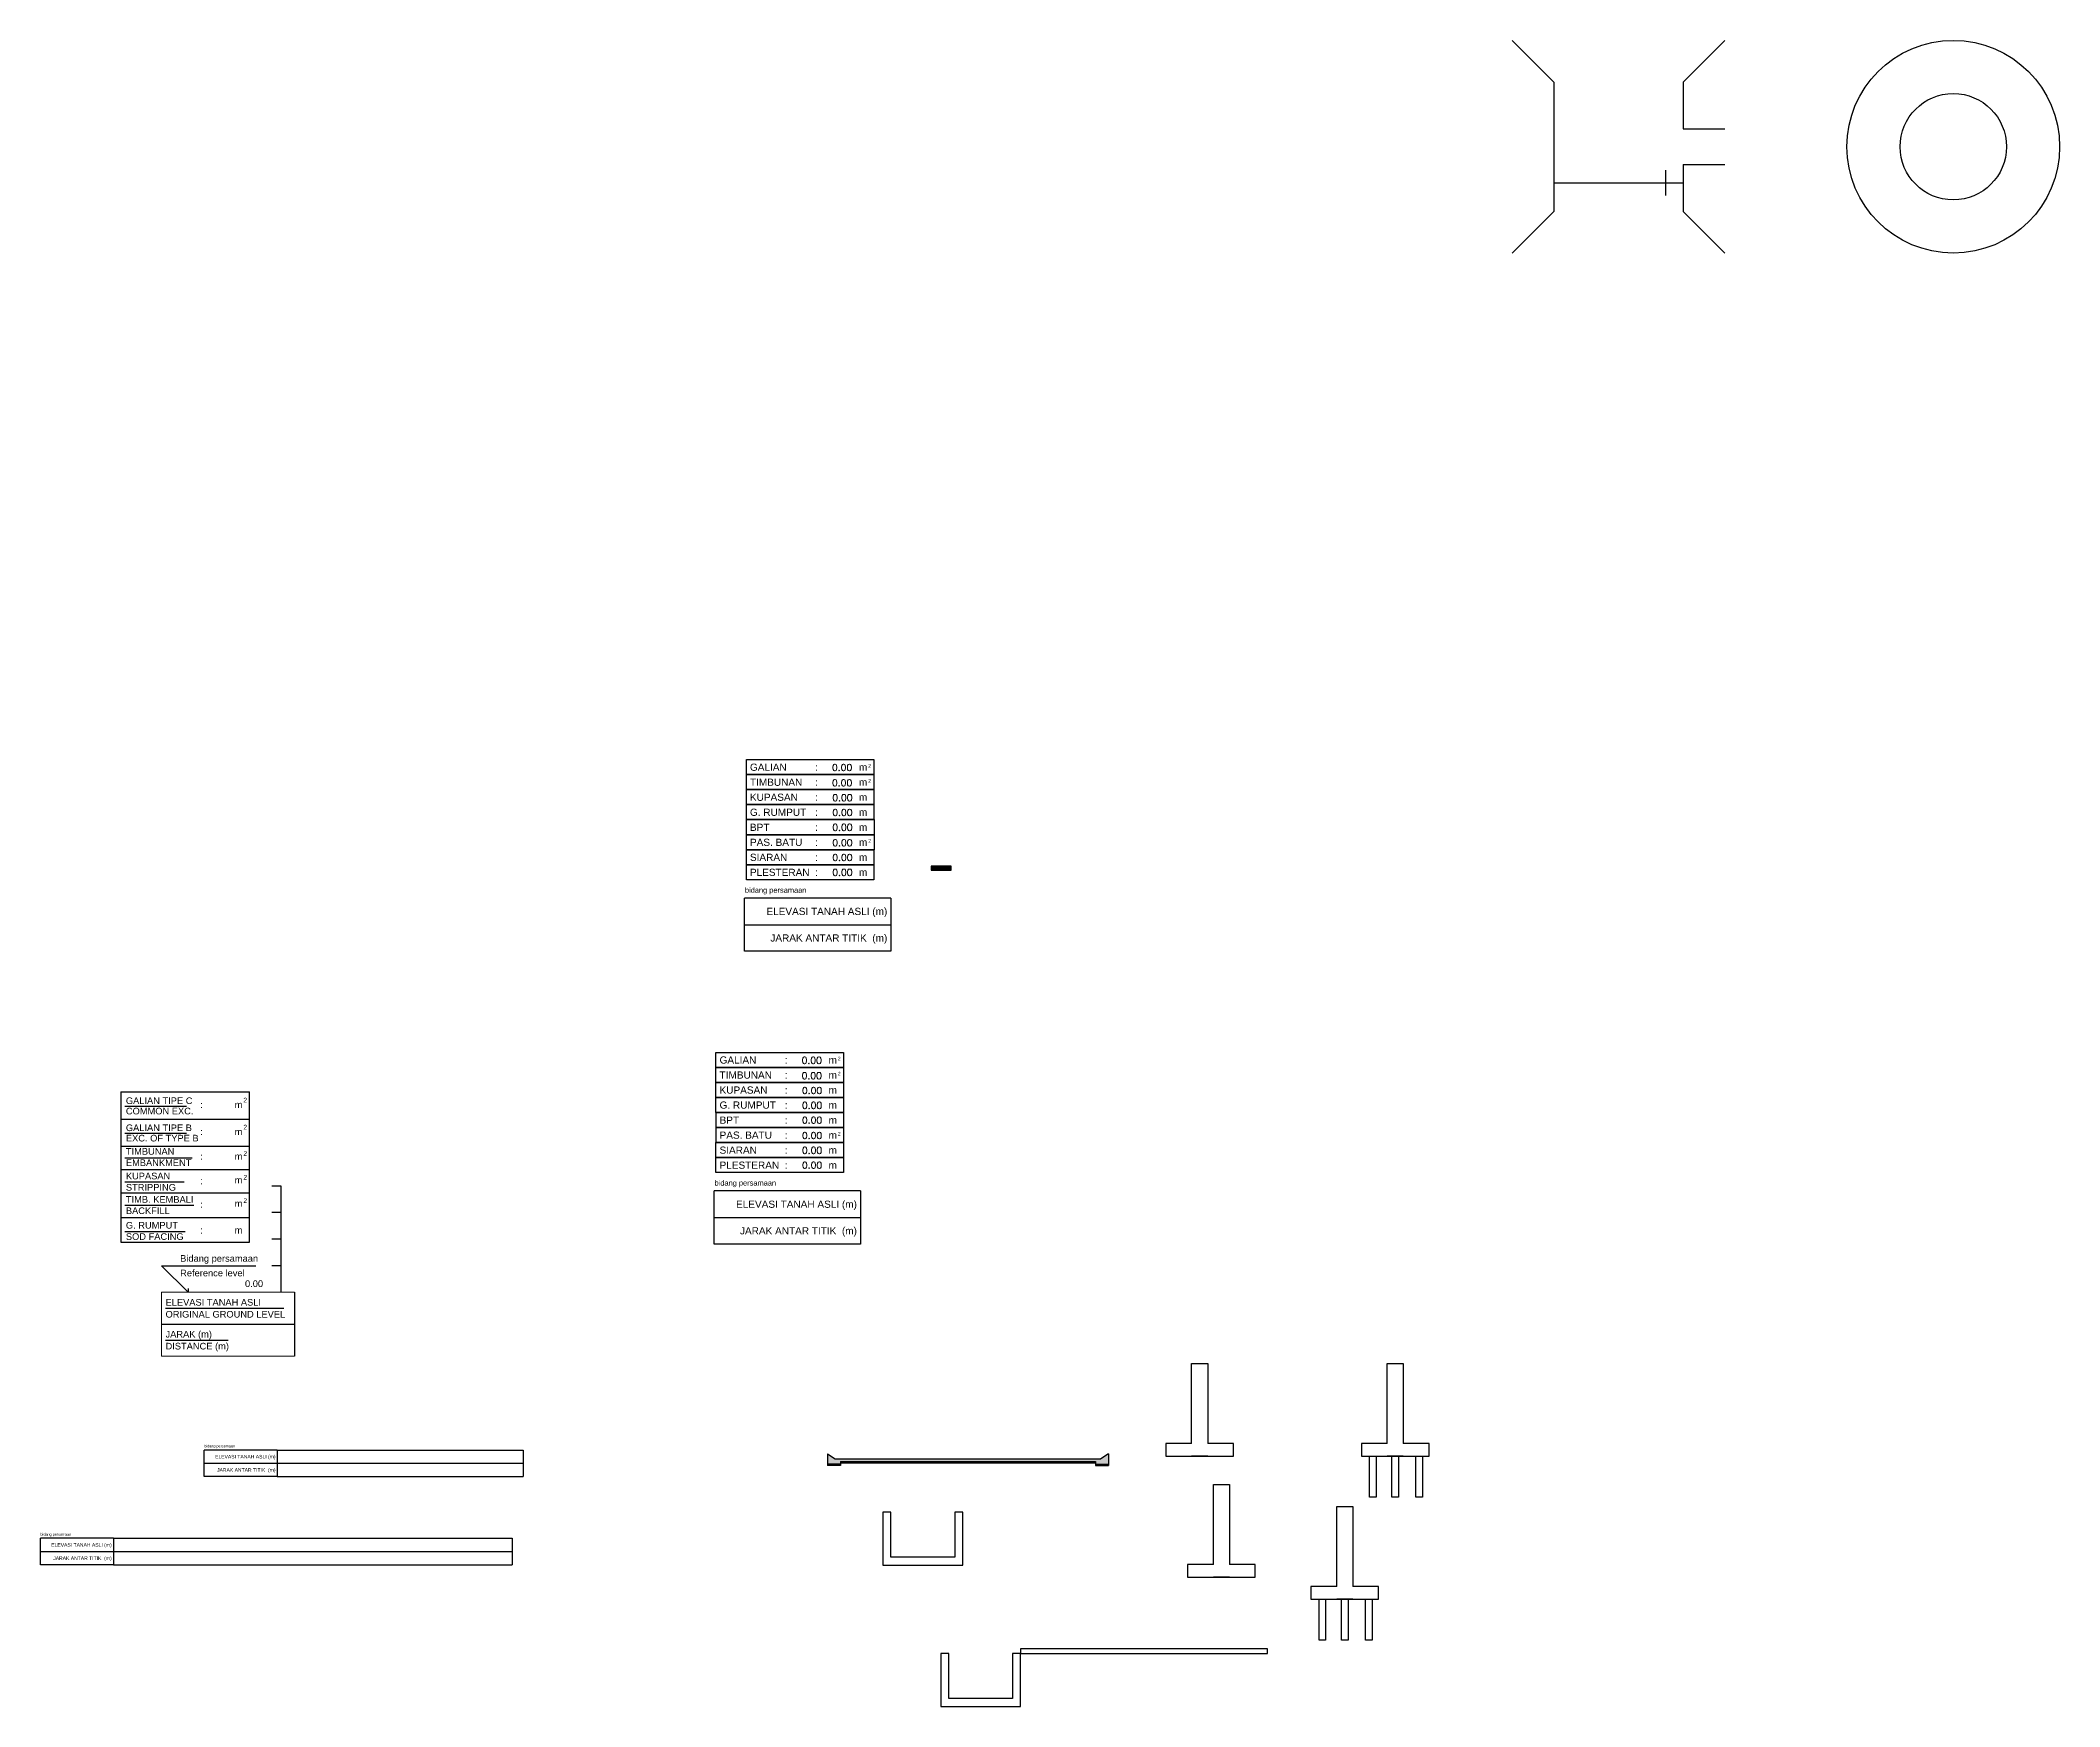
# Model space of a CAD drawing. Extents: x 12 to 335, y -4 to 63.
# Drawn here: x 12.4 to 88.3, y -4.3 to 58.4 of the extents above; entities that cross this region are included whole.
import ezdxf
from ezdxf.enums import TextEntityAlignment as Align

# ---------------------------------------------------------------- set-up
doc = ezdxf.new("R2010")
doc.units = 0
doc.header["$MEASUREMENT"] = 0
for name, pattern in [('CENTER2', [28.575, 19.05, -3.175, 3.175, -3.175]), ('DASHDOT2', [12.7, 6.35, -3.175, 0, -3.175]), ('DIVIDE2', [15.875, 6.35, -3.175, 0, -3.175, 0, -3.175]), ('PHANTOM2', [1.25, 0.625, -0.125, 0.125, -0.125, 0.125, -0.125])]:
    doc.linetypes.add(name, pattern=pattern)
doc.layers.add('arsir', color=1, linetype='Continuous', lineweight=9)
doc.layers.add('LINE50', color=4, linetype='Continuous', lineweight=20)
for name, color, linetype in [('BANGUNAN', 7, 'Continuous'), ('desain', 7, 'Continuous'), ('GREEN', 3, 'Continuous'), ('LINE15', 40, 'Continuous'), ('sheetnumber', 7, 'Continuous'), ('VOL', 2, 'Continuous'), ('YELLOW', 2, 'Continuous')]:
    doc.layers.add(name, color=color, linetype=linetype)
doc.styles.add('ARIAL', font='arial.ttf', dxfattribs={"height": 2})
doc.styles.add('L100', font='simplex.shx', dxfattribs={"height": 0.254})
doc.styles.get("Standard").update_dxf_attribs({"font": 'arial.ttf'})
doc.linetypes.add('ZIGZAG', pattern='A,0.0001,-0.2,[131,ltypeshp.shx,S=0.2,R=0,X=-0.2,Y=0],-0.4,[131,ltypeshp.shx,S=0.2,R=180,X=0.2,Y=0],-0.2', length=0.8001)

# ---------------------------------------------------------------- blocks, each defined once
blk = doc.blocks.new('BlockCross')
at = {"layer": 'LINE15'}
for p, q in [((6.026, 2.4), (6.026, 6.4)), ((6.527, 2.4), (6.527, 0))]:
    blk.add_line(p, q, dxfattribs=at)
for points in [[(0.146, 9.405), (2.469, 9.405)], [(0.146, 8.386), (2.469, 8.386)], [(0.146, 7.458), (2.673, 7.458)], [(0.146, 6.557), (2.376, 6.557)], [(6.026, 6.4), (5.675, 6.4)], [(0.146, 5.678), (2.738, 5.678)], [(6.026, 5.4), (5.675, 5.4)], [(0.146, 4.694), (2.413, 4.694)], [(6.026, 4.4), (5.675, 4.4)], [(2.527, 2.55), (2.527, 2.4), (1.527, 3.4), (5.077, 3.4)], [(6.026, 3.4), (5.675, 3.4)], [(6.026, 3.4), (5.675, 3.4)], [(1.677, 1.8), (6.127, 1.8)], [(1.527, 1.2), (6.527, 1.2)], [(1.677, 0.6), (4.027, 0.6)]]:
    blk.add_lwpolyline(points, dxfattribs=at)
at = {"layer": 'LINE50'}
for points in [[(1.527, 2.4), (6.527, 2.4)], [(1.527, 0), (1.527, 2.4)], [(1.527, 0), (6.527, 0)]]:
    blk.add_lwpolyline(points, dxfattribs=at)
at = {"layer": 'VOL', "linetype": 'Continuous'}
for p, q in [((0, 9.937), (0, 4.289)), ((0, 9.937), (4.834, 9.937)), ((4.834, 4.289), (4.834, 9.937)), ((0, 8.918), (4.834, 8.918)), ((0, 7.9), (4.834, 7.9)), ((0, 7.02), (4.834, 7.02)), ((0, 6.141), (4.834, 6.141)), ((0, 5.215), (4.834, 5.215)), ((0, 5.215), (4.834, 5.215)), ((0, 4.289), (4.834, 4.289))]:
    blk.add_line(p, q, dxfattribs=at)
at = {"layer": 'GREEN', "style": 'ARIAL'}
for s, p in [('Bidang persamaan', (2.227, 3.55)), ('Reference level', (2.227, 3)), ('ORIGINAL GROUND LEVEL', (1.677, 1.45)), ('ELEVASI TANAH ASLI', (1.677, 1.9)), ('JARAK (m)', (1.677, 0.7)), ('DISTANCE (m)', (1.677, 0.25))]:
    blk.add_text(s, height=0.25, dxfattribs=at).set_placement(p)
at = {"layer": 'VOL', "linetype": 'Continuous', "style": 'ARIAL'}
for p in [(4.607, 9.546), (4.607, 8.528), (4.607, 7.533), (4.607, 6.643), (4.607, 5.763)]:
    blk.add_text('2', height=0.175, dxfattribs=at).set_placement(p)
at = {"layer": 'YELLOW', "style": 'ARIAL'}
for s, p in [('GALIAN TIPE C', (0.185, 9.483)), ('COMMON EXC.', (0.185, 9.094)), (':', (2.984, 9.335)), ('m', (4.278, 9.335)), ('GALIAN TIPE B', (0.185, 8.465)), (':', (2.984, 8.317)), ('m', (4.278, 8.317)), ('TIMBUNAN', (0.185, 7.576)), ('EXC. OF TYPE B', (0.185, 8.076)), ('EMBANKMENT', (0.185, 7.15)), ('KUPASAN', (0.185, 6.65)), (':', (2.984, 7.391)), ('m', (4.278, 7.391)), ('STRIPPING', (0.185, 6.224)), (':', (2.984, 6.465)), ('m', (4.278, 6.5)), ('TIMB. KEMBALI', (0.185, 5.77)), ('BACKFILL', (0.185, 5.344)), (':', (2.984, 5.585)), ('m', (4.278, 5.62)), ('SOD FACING', (0.185, 4.372)), ('G. RUMPUT', (0.185, 4.798)), (':', (2.984, 4.613)), ('m', (4.278, 4.613))]:
    blk.add_text(s, height=0.25, dxfattribs=at).set_placement(p)
blk.add_text('0.00', height=0.2506, dxfattribs=at).set_placement((5.347, 2.6), align=Align.RIGHT)
blk = doc.blocks.new('das3')
at = {"color": 5, "linetype": 'Continuous'}
for q in [(0, 1), (12, 1)]:
    blk.add_line((2.75, 1), q, dxfattribs=at)
at = {"color": 3, "linetype": 'Continuous'}
for p, q in [((2.75, 1), (2.75, 0)), ((12, 1), (12, 0)), ((0, 0.5), (12, 0.5)), ((2.75, 0), (0, 0)), ((2.75, 0), (12, 0))]:
    blk.add_line(p, q, dxfattribs=at)
blk.add_lwpolyline([(0, 0), (0, 1)], dxfattribs=at)
blk.add_text('bidang persamaan', height=0.1, dxfattribs=at).set_placement((0.005, 1.1))
at = {"color": 5, "linetype": 'Continuous'}
for s, p in [('ELEVASI TANAH ASLI (m)', (2.685, 0.683)), ('JARAK ANTAR TITIK  (m)', (2.685, 0.183))]:
    blk.add_text(s, height=0.135, dxfattribs=at).set_placement(p, align=Align.RIGHT)
blk = doc.blocks.new('das2')
at = {"color": 5, "linetype": 'Continuous'}
for q in [(0, 1), (17.75, 1)]:
    blk.add_line((2.75, 1), q, dxfattribs=at)
at = {"color": 3, "linetype": 'Continuous'}
for p, q in [((2.75, 1), (2.75, 0)), ((17.75, 1), (17.75, 0)), ((0, 0.5), (17.75, 0.5)), ((2.75, 0), (0, 0)), ((2.75, 0), (17.75, 0))]:
    blk.add_line(p, q, dxfattribs=at)
blk.add_lwpolyline([(0, 0), (0, 1)], dxfattribs=at)
blk.add_text('bidang persamaan', height=0.1, dxfattribs=at).set_placement((0.005, 1.1))
at = {"color": 5, "linetype": 'Continuous'}
for s, p in [('ELEVASI TANAH ASLI (m)', (2.683, 0.683)), ('JARAK ANTAR TITIK  (m)', (2.683, 0.183))]:
    blk.add_text(s, height=0.135, dxfattribs=at).set_placement(p, align=Align.RIGHT)
blk = doc.blocks.new('Block1')
at = {"color": 5, "linetype": 'Continuous'}
blk.add_line((5.5, 2), (0, 2), dxfattribs=at)
at = {"color": 3, "linetype": 'Continuous'}
for p, q in [((5.5, 2), (5.5, 0)), ((0, 1), (5.5, 1)), ((5.5, 0), (0, 0))]:
    blk.add_line(p, q, dxfattribs=at)
at = {"color": 4, "linetype": 'Continuous'}
for points in [[(0.064, 7.212), (4.865, 7.212), (4.865, 6.647), (0.064, 6.647)], [(0.064, 6.647), (4.865, 6.647), (4.865, 6.082), (0.064, 6.082)], [(0.064, 6.082), (4.865, 6.082), (4.865, 5.516), (0.064, 5.516)], [(0.064, 5.516), (4.865, 5.516), (4.865, 4.951), (0.064, 4.951)], [(0.065, 4.951), (4.866, 4.951), (4.866, 4.386), (0.065, 4.386)], [(0.064, 3.821), (4.865, 3.821), (4.865, 3.256), (0.064, 3.256)], [(0.065, 4.386), (4.866, 4.386), (4.866, 3.821), (0.065, 3.821)], [(0.064, 3.256), (4.865, 3.256), (4.865, 2.691), (0.064, 2.691)]]:
    blk.add_lwpolyline(points, close=True, dxfattribs=at)
at = {"color": 3, "linetype": 'Continuous'}
blk.add_lwpolyline([(0, 0), (0, 2)], dxfattribs=at)
at = {"color": 4, "linetype": 'Continuous'}
for s, height, p in [('GALIAN', 0.27, (0.199, 6.79)), (':', 0.27, (2.649, 6.79)), ('m', 0.27, (4.299, 6.79)), ('2', 0.135, (4.649, 6.91)), ('TIMBUNAN', 0.27, (0.199, 6.225)), (':', 0.27, (2.649, 6.225)), ('m', 0.27, (4.299, 6.225)), ('2', 0.135, (4.649, 6.345)), ('G. RUMPUT', 0.27, (0.199, 5.095)), ('KUPASAN', 0.27, (0.199, 5.66)), (':', 0.27, (2.649, 5.66)), ('m', 0.27, (4.299, 5.66)), ('BPT', 0.27, (0.2, 4.529)), (':', 0.27, (2.649, 5.095)), (':', 0.27, (2.65, 4.529)), ('m', 0.27, (4.299, 5.095)), ('m', 0.27, (4.3, 4.529)), ('PAS. BATU', 0.27, (0.2, 3.964)), (':', 0.27, (2.65, 3.964)), ('m', 0.27, (4.3, 3.964)), ('2', 0.135, (4.65, 4.084)), ('SIARAN', 0.27, (0.199, 3.399)), ('PLESTERAN', 0.27, (0.199, 2.834)), (':', 0.27, (2.649, 3.399)), (':', 0.27, (2.649, 2.834)), ('m', 0.27, (4.299, 3.399)), ('m', 0.27, (4.299, 2.834))]:
    blk.add_text(s, height=height, dxfattribs=at).set_placement(p)
at = {"color": 3, "linetype": 'Continuous'}
blk.add_text('bidang persamaan', height=0.2, dxfattribs=at).set_placement((0.01, 2.2))
at = {"color": 5, "linetype": 'Continuous'}
for s, p in [('ELEVASI TANAH ASLI (m)', (5.367, 1.365)), ('JARAK ANTAR TITIK  (m)', (5.367, 0.365))]:
    blk.add_text(s, height=0.27, dxfattribs=at).set_placement(p, align=Align.RIGHT)
at = {"style": 'L100'}
for tag, p in [('GALIAN', (3.286, 6.786)), ('TIMBUNAN', (3.286, 6.207))]:
    blk.add_attdef(tag, p, '', height=0.254, dxfattribs=at)
at = {"layer": 'desain', "color": 3, "linetype": 'Continuous', "lineweight": -3, "style": 'L100'}
for p in [(4.06, 5.65), (4.06, 5.093), (4.06, 4.535), (4.06, 3.956), (4.06, 3.399), (4.06, 2.841)]:
    blk.add_text('0.00', height=0.254, dxfattribs=at).set_placement(p, align=Align.RIGHT)
blk = doc.blocks.new('S10')
at = {"layer": 'arsir', "linetype": 'Continuous'}
h = blk.add_hatch(dxfattribs=at)
h.set_pattern_fill('ANSI33,_O', color=256, scale=0.3)
h.set_pattern_definition([(45, (18.66831, 798.77142), (-0.0530330086, 0.0530330086), []), (45, (18.721345, 798.77142), (-0.0530330086, 0.0530330086), [0.0375, -0.01875])])
h.paths.add_polyline_path([(-5.285, 0.19), (-5.285, -0.2), (-4.801, -0.2), (-4.801, -0.1), (4.801, -0.1), (4.801, -0.2), (5.285, -0.2), (5.285, 0.19), (5, 0), (-5, 0)])
h = blk.add_hatch(dxfattribs=at)
h.set_pattern_fill('AR-CONC,_O', color=256, scale=0.02)
h.set_pattern_definition([(50, (-706.08054, 775.91768), (0.143452037, -0.012550427), [0.015, -0.165]), (355, (-706.08054, 775.91768), (-0.027750267, 0.150438427), [0.012, -0.132]), (100.451444, (-706.06859, 775.91663), (0.11570177, 0.137887998), [0.012748038, -0.140228422]), (46.1842, (-706.08054, 775.95768), (0.213448266, -0.033103856), [0.0225, -0.2475]), (96.635635, (-706.06276, 775.95492), (0.18693239, 0.19482372), [0.01912207, -0.21034275]), (351.184164, (-706.08054, 775.95768), (0.18693239, 0.19482372), [0.018, -0.198]), (21, (-706.06054, 775.94768), (0.11938141, -0.080523778), [0.015, -0.165]), (326, (-706.06054, 775.94768), (0.048663066, 0.14503001), [0.012, -0.132]), (71.451445, (-706.0506, 775.94097), (0.168044475, 0.06450623), [0.012748038, -0.140228422]), (37.5, (-706.080544, 775.91768), (0.002431971, 0.0665787708), [0, -0.1304, 0, -0.134, 0, -0.1325]), (7.5, (-706.080544, 775.91768), (0.0526139075, 0.0788823424), [0, -0.0764, 0, -0.1274, 0, -0.0505]), (327.5, (-706.125144, 775.91768), (0.1067644872, -0.0045109743), [0, -0.05, 0, -0.156, 0, -0.207]), (317.5, (-706.14514, 775.91768), (0.116637234, 0.0200209965), [0, -0.065, 0, -0.1036, 0, -0.147])])
h.paths.add_polyline_path([(-5.285, -0.2), (-5.285, -0.25), (-4.801, -0.25), (-4.801, -0.2)])
h.paths.add_polyline_path([(-4.801, -0.1), (-4.801, -0.15), (4.801, -0.15), (4.801, -0.1)])
h.paths.add_polyline_path([(4.801, -0.2), (4.801, -0.25), (5.285, -0.25), (5.285, -0.2)])
at = {"layer": 'desain', "linetype": 'ZIGZAG', "ltscale": 0.1}
for points in [[(-5.285, 0.19), (-5.285, -0.25)], [(5.285, 0.19), (5.285, -0.25)]]:
    blk.add_lwpolyline(points, dxfattribs=at)
at = {"layer": 'desain', "linetype": 'Continuous'}
for points in [[(-5.285, 0.19), (-5, 0)], [(-5, 0), (5, 0)], [(5.285, 0.19), (5, 0)], [(-4.801, -0.2), (-5.285, -0.2)], [(-4.801, -0.1), (4.801, -0.1)], [(-4.801, -0.1), (-4.801, -0.2)], [(4.801, -0.1), (4.801, -0.2)], [(4.801, -0.2), (5.285, -0.2)]]:
    blk.add_lwpolyline(points, dxfattribs=at)
at = {"layer": 'desain', "linetype": 'Continuous', "lineweight": 25}
for points in [[(-4.801, -0.2), (-4.801, -0.25), (-5.285, -0.25)], [(-4.801, -0.15), (4.801, -0.15)], [(4.801, -0.2), (4.801, -0.25), (5.285, -0.25)]]:
    blk.add_lwpolyline(points, dxfattribs=at)
blk = doc.blocks.new('LeftWall')
for points in [[(-0.304, 0.479), (-0.304, 3.485), (0.304, 3.485), (0.304, 0.479)], [(-0.304, 0.479), (-1.273, 0.479), (-1.273, 0), (1.273, 0), (1.273, 0.479), (0.304, 0.479)], [(0.304, 0), (-0.304, 0)]]:
    blk.add_lwpolyline(points)
blk = doc.blocks.new('RightWall')
for points in [[(-0.304, 0.479), (-0.304, 3.485), (0.304, 3.485), (0.304, 0.479)], [(-0.304, 0.479), (-1.273, 0.479), (-1.273, 0), (1.273, 0), (1.273, 0.479), (0.304, 0.479)], [(0.304, 0), (-0.304, 0)]]:
    blk.add_lwpolyline(points)
for points in [[(-0.968, 0), (-0.72, 0), (-0.72, -1.535), (-0.968, -1.535)], [(-0.124, 0), (0.124, 0), (0.124, -1.535), (-0.124, -1.535)], [(0.778, 0), (1.026, 0), (1.026, -1.535), (0.778, -1.535)]]:
    blk.add_lwpolyline(points, close=True)
blk = doc.blocks.new('precast')
blk.add_lwpolyline([(-1.5, 2), (-1.5, 0), (1.5, 0), (1.5, 2), (1.2, 2), (1.2, 0.3), (-1.2, 0.3), (-1.2, 2)], close=True)
blk = doc.blocks.new('FillKanan')
blk.add_lwpolyline([(0, 0), (9.29, 0), (9.29, 0.174), (0, 0.174)], close=True)
blk = doc.blocks.new('B1')
at = {"lineweight": 30}
for p, q in [((-4, 4), (-2.433, 2.433)), ((4, 4), (2.433, 2.433)), ((-2.433, 2.433), (-2.433, -2.433)), ((2.433, 2.433), (2.433, 0.667)), ((2.433, 0.667), (4, 0.667)), ((2.433, -0.667), (2.433, -2.433)), ((2.433, -0.667), (4, -0.667)), ((-2.433, -1.353), (2.433, -1.353)), ((1.767, -0.877), (1.767, -1.829)), ((-4, -4), (-2.433, -2.433)), ((4, -4), (2.433, -2.433))]:
    blk.add_line(p, q, dxfattribs=at)
blk = doc.blocks.new('B2')
at = {"lineweight": 30}
for radius in [4, 2]:
    blk.add_circle((0, 0), radius, dxfattribs=at)
blk = doc.blocks.new('Long-Template')
at = {"color": 3}
for p, q in [((0, 0.115), (0, 0.079)), ((0.754, 0.115), (0, 0.115)), ((0.754, 0.079), (0, 0.079)), ((0, 0.074), (0, 0)), ((0.754, 0.074), (0, 0.074)), ((0.097, 0), (0.097, 0.148)), ((0.122, 0.148), (0.122, 0))]:
    blk.add_line(p, q, dxfattribs=at)
at = {"color": 4}
for p, q in [((0, 0), (0.754, 0)), ((0.008, 0.148), (0.008, 0)), ((0.754, 0.148), (0.008, 0.148)), ((0.754, 0), (0.754, 0.148))]:
    blk.add_line(p, q, dxfattribs=at)
at = {"color": 2}
for p, q in [((0.009, 0.155), (0.007, 0.155)), ((0.007, 0.155), (0.01, 0.148)), ((0.754, 0.139), (0.008, 0.139)), ((0.754, 0.13), (0.008, 0.13)), ((0.754, 0.106), (0.008, 0.106)), ((0.754, 0.097), (0.008, 0.097)), ((0.754, 0.088), (0.008, 0.088)), ((0.754, 0.065), (0.008, 0.065)), ((0.754, 0.056), (0.008, 0.056)), ((0.754, 0.047), (0.008, 0.047)), ((0.754, 0.038), (0.008, 0.038)), ((0.754, 0.029), (0.008, 0.029)), ((0.754, 0.02), (0.008, 0.02)), ((0.754, 0.011), (0.008, 0.011))]:
    blk.add_line(p, q, dxfattribs=at)
at = {"color": 3, "linetype": 'DASHDOT2'}
blk.add_line((0.101, 0.11), (0.119, 0.11), dxfattribs=at)
at = {"color": 3, "linetype": 'PHANTOM2'}
for p, q in [((0.101, 0.101), (0.119, 0.101)), ((0.101, 0.033), (0.119, 0.033))]:
    blk.add_line(p, q, dxfattribs=at)
at = {"color": 3, "linetype": 'CENTER2'}
blk.add_line((0.101, 0.092), (0.119, 0.092), dxfattribs=at)
at = {"color": 3, "linetype": 'DIVIDE2'}
for p, q in [((0.101, 0.083), (0.119, 0.083)), ((0.101, 0.024), (0.119, 0.024))]:
    blk.add_line(p, q, dxfattribs=at)
at = {"color": 4, "linetype": 'Continuous'}
for p, q in [((0.101, 0.069), (0.119, 0.069)), ((0.101, 0.06), (0.119, 0.06)), ((0.113, 0.06), (0.107, 0.06)), ((0.112, 0.063), (0.108, 0.063)), ((0.108, 0.063), (0.11, 0.06)), ((0.111, 0.059), (0.109, 0.059)), ((0.11, 0.06), (0.112, 0.063)), ((0.11, 0.059), (0.11, 0.059))]:
    blk.add_line(p, q, dxfattribs=at)
at = {"color": 5, "linetype": 'Continuous'}
blk.add_line((0.101, 0.051), (0.119, 0.051), dxfattribs=at)
at = {"color": 2, "linetype": 'Continuous'}
blk.add_line((0.122, 0), (0.122, 0.011), dxfattribs=at)
at = {"color": 3}
for s, p in [('YANG ADA', (0.003, 0.097)), ('RENCANA/DESIGN', (0.005, 0.037)), ('EXISTING', (0.006, 0.097))]:
    blk.add_text(s, height=0.002, rotation=90, dxfattribs=at).set_placement(p, align=Align.CENTER)
at = {"color": 2}
blk.add_text('bidang persamaan/reference level', height=0.0025, dxfattribs=at).set_placement((0.01, 0.154))
at = {"color": 3}
for s, p in [('PATOK HEKTOMETER', (0.01, 0.144)), ('HECTOMETER STONE', (0.01, 0.14)), ('NOMOR PROFIL', (0.01, 0.135)), ('PROFILE NUMBER', (0.01, 0.131)), ('JARAK PROFIL/DISTANCE', (0.01, 0.126)), ('JARAK LANGSUNG', (0.01, 0.121)), ('ACCUMULATED DISTANCE', (0.01, 0.117)), ('ELEVASI TANGGUL KIRI', (0.01, 0.111)), ('LEFT BANK LEVEL', (0.01, 0.107)), ('ELEVASI TANGGUL KANAN', (0.01, 0.102)), ('RIGHT BANK LEVEL', (0.01, 0.098)), ('ELEVASI DASAR SALURAN PADA AS', (0.01, 0.093)), ('BED LEVEL IN CENTER LINE', (0.01, 0.089)), ('ELEVASI TANAH ASLI PADA AS SALURAN', (0.01, 0.084)), ('GROUND LEVEL IN CENTER LINE', (0.01, 0.08)), ('ELEVASI TANGGUL', (0.01, 0.07)), ('BANK LEVEL', (0.01, 0.066)), ('ELEVASI MUKA AIR RENCANA', (0.01, 0.061)), ('DESIGN WATER LEVEL', (0.01, 0.057)), ('ELEVASI DASAR SALURAN', (0.01, 0.052)), ('BED LEVEL', (0.01, 0.048)), ('TRACE SALURAN/ALIGNMENT', (0.01, 0.041)), ('ELEVASI DASAR SALURAN SISI KANAN', (0.01, 0.034)), ('BED LEVEL SIDE DRAIN RIGHT SIDE', (0.01, 0.03)), ('ELEVASI DASAR SALURAN SISI KIRI', (0.01, 0.025)), ('BED LEVEL SIDE DRAIN LEFT SIDE', (0.01, 0.021)), ('TIPE BANGUNAN', (0.01, 0.016)), ('TYPE OF STRUCTURE', (0.01, 0.012)), ('DIMENSI SALURAN DAN DATA TAMBAHAN', (0.01, 0.007)), ('CANAL DIMENSIONS AND ADDITIONAL DATA', (0.01, 0.002))]:
    blk.add_text(s, height=0.0025, dxfattribs=at).set_placement(p)

msp = doc.modelspace()

# ---------------------------------------------------------------- linework, layer by layer
for points in [[(55.67, 5.608), (55.67, 8.615), (56.277, 8.615), (56.277, 5.608)], [(63.025, 5.608), (63.025, 8.615), (63.632, 8.615), (63.632, 5.608)], [(55.67, 5.608), (54.7, 5.608), (54.7, 5.129), (57.247, 5.129), (57.247, 5.608), (56.277, 5.608)], [(63.025, 5.608), (62.055, 5.608), (62.055, 5.129), (64.602, 5.129), (64.602, 5.608), (63.632, 5.608)], [(56.277, 5.129), (55.67, 5.129)], [(63.632, 5.129), (63.025, 5.129)]]:
    msp.add_lwpolyline(points)
for points in [[(62.361, 5.129), (62.609, 5.129), (62.609, 3.594), (62.361, 3.594)], [(63.204, 5.129), (63.452, 5.129), (63.452, 3.594), (63.204, 3.594)], [(64.106, 5.129), (64.354, 5.129), (64.354, 3.594), (64.106, 3.594)], [(44.058, 3.028), (44.058, 1.028), (47.058, 1.028), (47.058, 3.028), (46.758, 3.028), (46.758, 1.328), (44.358, 1.328), (44.358, 3.028)], [(49.231, -2.291), (58.522, -2.291), (58.522, -2.117), (49.231, -2.117)]]:
    msp.add_lwpolyline(points, close=True)

# ---------------------------------------------------------------- block references
for p in [(38.854, 24.126), (37.711, 13.11)]:
    msp.add_blockref('Block1', p).add_auto_attribs({'GALIAN': '0.00', 'TIMBUNAN': '0.00'})
at = {"color": 4, "linetype": 'Continuous'}
msp.add_blockref('Long-Template', (45.867, 27.181), dxfattribs=at)
for name, p in [('BlockCross', (15.39, 8.895)), ('LeftWall', (56.79, 0.579)), ('RightWall', (61.431, -0.25)), ('FillKanan', (49.231, -2.291)), ('precast', (47.731, -4.291))]:
    msp.add_blockref(name, p)
at = {"color": 4, "linetype": 'Continuous', "lineweight": -3}
for name, p in [('das3', (18.52, 4.362)), ('das2', (12.358, 1.042))]:
    msp.add_blockref(name, p, dxfattribs=at)
at = {"layer": 'BANGUNAN', "color": 4, "lineweight": -3, "ltscale": 20}
for name, p in [('B1', (71.726, 54.394)), ('B2', (84.324, 54.394))]:
    msp.add_blockref(name, p, dxfattribs=at)
at = {"layer": 'sheetnumber', "color": 1, "linetype": 'Continuous', "lineweight": -3}
msp.add_blockref('S10', (47.258, 5.028), dxfattribs=at)

doc.saveas('drawing.dxf')
